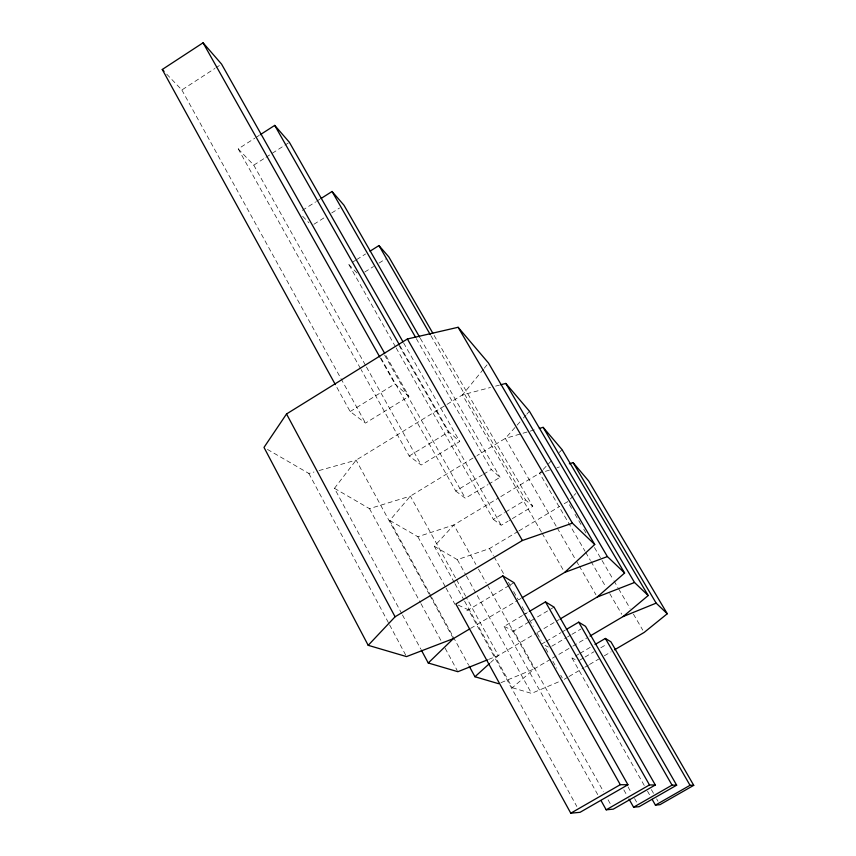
<?xml version="1.0" encoding="UTF-8"?>
<svg xmlns="http://www.w3.org/2000/svg" width="856" height="856" viewBox="0 0 856 856"><rect width="100%" height="100%" fill="white"/><g stroke="black" fill="none" stroke-linecap="round" stroke-linejoin="round"><path stroke-width="0.64" stroke-dasharray="4.28 3.21" d="M401.817 613.763L334.461 488.316L356.117 460.121L462.465 394.894L490.509 387.479M483.458 369.214L462.465 394.894L541.441 532.079M484.303 368.187L488.498 363.04M431.092 596.258L389.758 520.427L410.366 496.106L475.915 456.259M519.956 421.912L505.308 438.39L477.049 455.574M523.412 418.028L525.991 415.117M526.857 414.154L529.447 411.244M454.301 582.529L434.313 546.288L453.841 524.953L498.427 498.031M542.276 470.361L539.58 473.197L499.572 497.347M543.175 469.42L552.152 459.982M559.332 452.428L562.028 449.593M570.363 498.952L573.092 496.234M574.002 495.335L575.831 493.516M490.574 662.576L498.385 655.493L536.316 633.066M464.615 601.233L512.327 687.743L534.187 668.911L551.285 658.853M166.717 74.151L181.857 89.976L214.942 68.427M216.054 67.71L219.361 65.559M360.451 368.433L238.225 148.891L254.81 138.212M255.923 137.495L259.24 135.366M238.225 148.891L253.772 165.144L264.9 158.007M266.013 157.29L283.817 145.862M284.93 145.156L288.269 143.016M302.339 210.362L315.543 201.973M316.645 201.278L319.951 199.181M313.906 224.261L325.034 217.21M331.711 212.973L339.511 208.029M395.483 346.766L348.841 264.515L351.067 263.113M352.18 262.407L355.529 260.299M356.652 259.603L365.576 253.986M364.774 272.026L373.526 266.537M378.983 263.113L385.542 258.994M350.147 411.543L394.905 383.905L408.911 396.349L365.491 423.089L350.147 411.543L335.991 385.767M409.211 456.013L448.822 431.799L459.736 441.493L421.173 465.011L409.211 456.013L361.093 369.599M381.006 358.172L455.745 491.055L482.399 474.898M483.512 474.224L491.28 469.516L500.032 477.284L488.84 484.047M455.745 491.055L465.343 498.267L487.717 484.731M396.135 347.921L493.366 519.378L504.484 512.691M505.586 512.016L525.584 499.979L532.753 506.345L509.106 520.555M493.366 519.378L501.231 525.295L507.983 521.24M434.313 546.288L457.35 559.663L489.461 548.578L517.784 531.587M518.918 530.902L559.706 506.431M564.243 503.713L567.635 501.67L572.332 509.705M466.841 610.788L509.427 585.397M510.561 584.712L513.985 582.679M470.586 628.39L517.634 600.409M518.779 599.724L521.069 598.365M597.734 794.635L504.088 626.432L522.481 615.528M523.626 614.843L528.227 612.115M512.402 631.792L529.896 621.424M531.052 620.739L554.035 607.118M537.472 632.381L559.31 619.466M541.773 643.969L545.122 641.989M546.246 641.326L560.798 632.745M561.921 632.081L565.281 630.091M551.745 646.237L566.383 637.613M567.507 636.95L570.888 634.959M572.011 634.296L581.021 628.978M552.42 658.178L571.808 646.772M572.942 646.098L586.628 638.041M644.247 785.433L572.011 658.05L574.312 656.702M575.467 656.017L578.913 653.995M580.068 653.321L590.426 647.232M579.426 660.318L583.931 657.676M585.055 657.012L594.053 651.726M600.805 647.767L606.423 644.461M567.892 677.171L563.334 679.846L560.723 675.202M569.026 676.508L583.824 667.83M584.958 667.156L588.382 665.155M589.517 664.491L598.622 659.152M604.315 655.814L611.141 651.812M512.327 687.743L531.544 693.403L562.114 680.37M500.995 682.671L534.187 668.911L486.882 584.156M488.562 659.43L498.385 655.493L466.263 597.327M389.758 520.427L417.846 536.733L453.841 524.953L475.872 564.425M549.509 470.062L539.58 473.197L585.023 551.189M556.956 467.718L559.439 466.937M334.461 488.316L369.471 508.646L410.366 496.106L455.981 578.71M534.294 429.915L505.308 438.39L556.603 526.911M267.447 449.411L308.856 473.454L313.959 472.009M319.074 470.565L356.117 460.121L429.059 594M495.613 386.12L499.433 385.114M458.142 605.053L468.435 609.836L576.826 806.459M504.088 626.432L513.803 630.958L603.523 791.672M545.079 645.51L548.386 647.05M572.011 658.05L575.157 659.516M302.65 216.236L308.973 222.849M348.841 264.515L358.439 274.551M575.018 514.296L581.063 524.621M583.749 529.201L586.424 533.791M594.481 547.562L613.27 579.683M613.945 580.828L617.968 587.708M618.642 588.853L630.048 608.359M633.408 614.094L642.803 630.155M585.697 552.334L590.373 560.359M591.036 561.515L605.738 586.745M609.75 593.625L621.777 614.266M557.267 528.056L575.928 560.241M576.591 561.397L578.592 564.842M579.255 565.998L595.915 594.727M434.131 335.445L532.753 506.345M430.953 335.766L525.584 499.979M542.105 533.235L564.008 571.284M420.328 338.355L500.032 477.284M416.316 338.612L491.28 469.516M403.615 342.924L459.736 441.493M400.02 345.91L448.822 431.799M398.917 345.182L501.231 525.295M651.384 789.617L654.016 794.261M656.648 798.894L657.964 801.205M647.532 791.222L649.501 794.7M385.981 355.689L408.911 396.349M384.569 354.983L465.343 498.267M628.047 786.932L631.321 792.731M634.596 798.541L636.554 802.029M489.461 548.578L493.388 555.555M494.04 556.71L503.852 574.141M508.421 582.273L511.043 586.916M513.654 591.56L518.233 599.692M522.149 606.658L526.076 613.634M529.34 619.444L533.267 626.41M537.194 633.376L541.11 640.352M545.689 648.484L548.3 653.128M552.88 661.26L556.796 668.226M623.821 789.842L627.073 795.631M380.503 358.3L394.905 383.905M253.772 165.144L365.801 365.833M366.454 366.999L421.173 465.011M608.07 799.825L610.67 804.48M478.461 569.069L486.24 583M457.35 559.663L465.739 574.783M466.381 575.949L531.544 693.403M456.623 579.876L465.621 596.161M454.943 583.706L463.973 600.067M181.857 89.976L365.491 423.089M417.846 536.733L445.388 586.884M446.03 588.051L454.996 604.379M431.724 597.424L468.607 665.08M429.701 595.177L452.738 637.452M369.471 508.646L420.35 602.496M420.981 603.673L441.332 641.208M445.152 648.249L457.232 670.537M402.448 614.929L420.703 648.934M308.856 473.454L388.977 623.714M389.598 624.891L406.504 656.595"/><path stroke-width="1.28" d="M522.224 597.681L564.671 572.429L594.727 544.491L488.498 363.04L458.12 327.281L407.392 338.987L286.535 413.962L264.001 447.41L368.198 645.317L406.504 656.595L453.38 638.63L469.441 629.074M368.198 645.317L395.087 616.78L522.395 540.5L572.397 523.166L594.727 544.491M421.334 650.1L428.257 662.993L453.38 638.63M469.238 666.246L474.962 676.743L489.6 663.464M560.466 618.781L597.253 597.028L624.602 573.017L529.447 411.244L505.81 383.424L500.717 384.772M590.052 636.029L623.115 616.566L648.185 595.53L562.028 449.593L543.121 427.337L539.334 428.449M569.368 463.802L573.092 462.625L588.564 480.837L667.263 613.752L644.151 632.445L614.555 649.8M335.349 384.601L162.266 69.486L203.065 42.8L221.565 64.114L384.676 353.368M260.342 134.649L274.723 125.393L289.382 142.299L402.951 341.758M321.054 198.474L332.053 191.487L343.962 205.215L419.665 337.189M370.038 251.183L378.962 245.565L388.827 256.928L432.804 333.145M502.879 575.906L455.863 603.983L570.781 813.2L580.047 812.312L627.94 784.759L513.985 582.679L502.879 575.906L620.29 784.685L627.94 784.759M529.372 611.43L545.465 601.886L554.035 607.118L655.322 784.995L613.27 809.145L606.187 809.819L600.987 800.478M566.394 629.438L578.71 622.162L585.525 626.325L676.657 785.187L639.175 806.673L633.59 807.208L629.032 799.097M595.027 644.525L605.374 638.437L610.927 641.818L693.735 785.337L659.944 804.683L655.418 805.122L652.133 799.333M570.781 813.2L620.29 784.685M606.187 809.819L649.479 784.941L655.322 784.995M633.59 807.208L672.046 785.145L676.657 785.187M655.418 805.122L690.022 785.305L693.735 785.337M623.115 616.566L656.156 603.138L667.263 613.752M487.332 659.923L457.874 671.714L428.257 662.993M597.253 597.028L634.521 582.487L648.185 595.53M564.671 572.429L607.396 556.582L624.602 573.017M474.962 676.743L498.545 683.687M162.266 69.486L164.042 71.348M573.092 462.625L656.156 603.138M543.121 427.337L634.521 582.487M505.81 383.424L607.396 556.582M458.12 327.281L572.397 523.166M378.962 245.565L430.279 334.61M605.374 638.437L690.022 785.305M332.053 191.487L415.652 337.446M578.71 622.162L672.046 785.145M407.392 338.987L522.395 540.5M274.723 125.393L399.367 344.754M545.465 601.886L649.479 784.941M203.065 42.8L379.839 357.134M286.535 413.962L395.087 616.78"/></g></svg>
